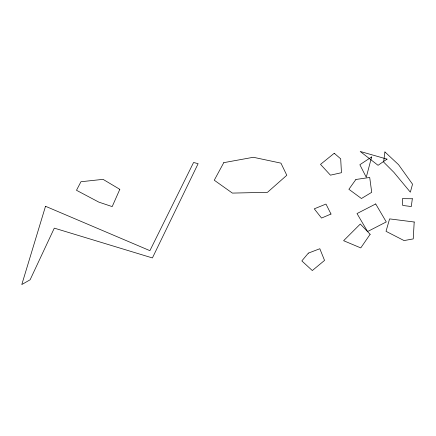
<?xml version="1.0" encoding="UTF-8"?>
<svg xmlns="http://www.w3.org/2000/svg" width="436" height="436" viewBox="0 0 436 436"><rect width="100%" height="100%" fill="white"/><g stroke="black" fill="none" stroke-linecap="round" stroke-linejoin="round"><path stroke-width="0.65" d="M414.2 222.006L413.241 238.906L404.052 240.574L386.024 231.314L389.588 218.883L414.2 222.006M384.917 151.951L383.62 162.072L393.915 172.362L410.347 192.178L412.527 184.183L398.553 164.677L384.917 151.951M412.331 198.751L411.301 206.539L402.69 205.443L402.352 198.663L412.331 198.751M371.646 156.949L366.267 177.245L359.847 164.726L371.646 156.949M45.518 206.277L21.8 284.55L30.117 279.776L54.304 228.132L152.404 257.943L198.124 163.685L193.584 162.475L149.902 250.656L45.518 206.277M119.818 189.333L112.194 206.604L98.798 202.113L76.485 190.287L80.954 181.736L103.043 179.349L119.818 189.333M223.777 162.655L214.261 180.221L232.383 193.094L267.481 192.314L286.801 175.277L280.942 163.146L253.338 157.276L223.777 162.655M370.137 234.29L360.768 247.915L343.612 240.699L360.305 224.022L370.137 234.29M355.89 179.479L348.893 189.289L361.444 198.516L371.712 192.314L369.706 177.468L355.89 179.479M308.366 253.125L301.832 260.913L312.307 270.554L324.542 260.412L319.822 248.733L308.366 253.125M334.243 153.276L320.515 164.377L330.433 175.168L341.448 172.705L340.69 158.824L334.243 153.276M387.021 159.118L378.061 165.309L360.185 151.45L387.021 159.118M375.707 203.95L357.013 213.558L367.586 231.543L386.28 221.935L375.707 203.95M331 214.038L321.539 218.065L314.263 208.833L325.981 204.064L331 214.038"/></g></svg>
